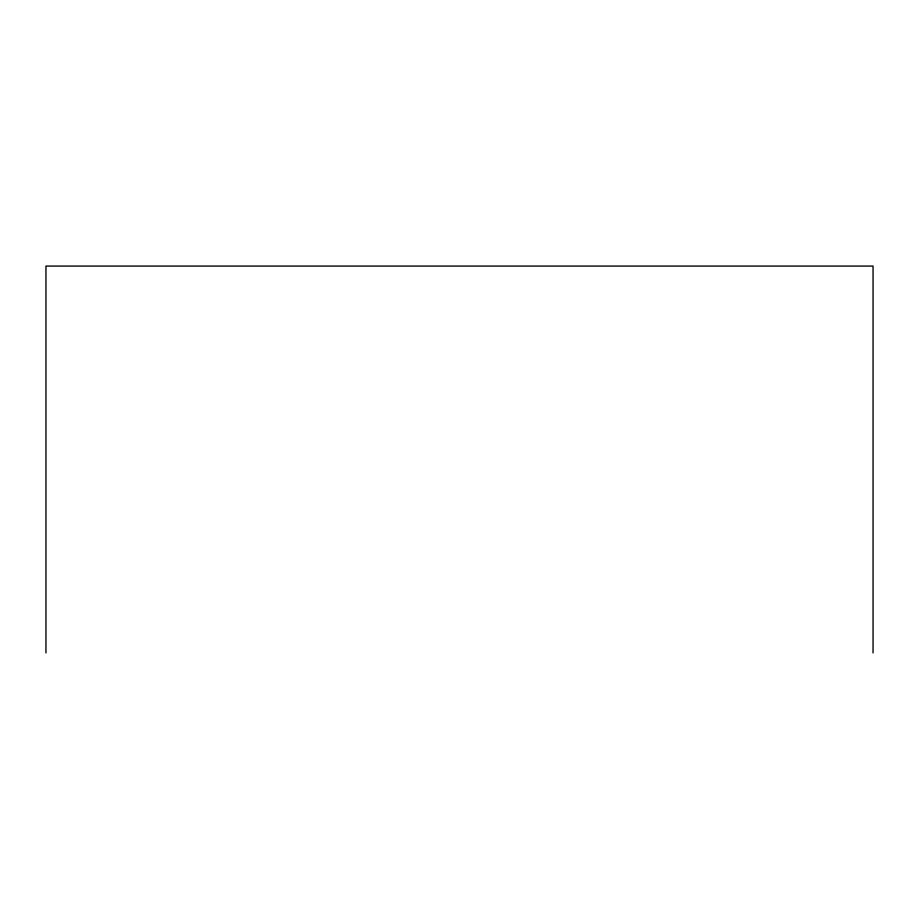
<?xml version="1.0" encoding="UTF-8"?>
<svg xmlns="http://www.w3.org/2000/svg" width="919" height="919" viewBox="0 0 919 919"><rect width="100%" height="100%" fill="white"/><g stroke="black" fill="none" stroke-linecap="round" stroke-linejoin="round"><path stroke-width="1.38" d="M873.05 652.927L873.05 266.073L45.95 266.073L45.95 652.927"/></g></svg>
